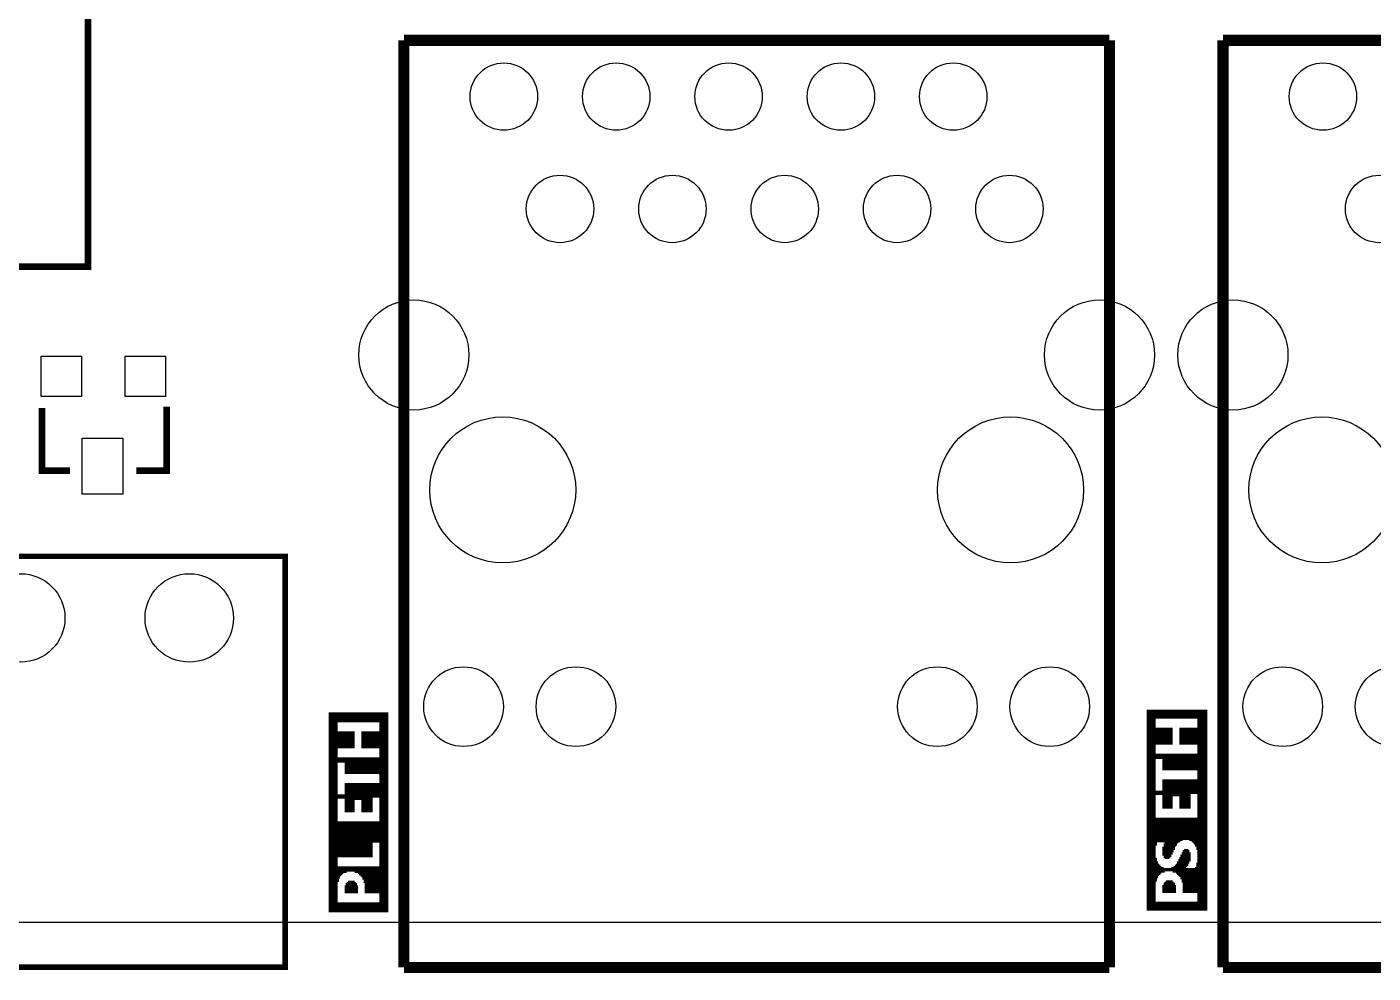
# Model space of a CAD drawing. Extents: x 4 to 274, y -3 to 190.
# Drawn here: x 149.14 to 179.57, y -2.41 to 18.97 of the extents above; entities that cross this region are included whole.
import ezdxf

# ---------------------------------------------------------------- set-up
doc = ezdxf.new("R2010")
doc.units = 0
doc.header["$MEASUREMENT"] = 0
for name, color, linetype in [('BG_OUTLINE', 7, 'CONTINUOUS'), ('MA_PEN3', 231, 'CONTINUOUS'), ('PG_SILKSCREEN_TOP', 130, 'CONTINUOUS'), ('PIN_TOP', 140, 'CONTINUOUS')]:
    doc.layers.add(name, color=color, linetype=linetype)

msp = doc.modelspace()

# ---------------------------------------------------------------- linework, layer by layer
at = {"layer": 'BG_OUTLINE'}
msp.add_lwpolyline([(21.5138, -1.27), (21.5138, 168.7068), (271.5006, 168.7068), (271.5006, -1.27)], close=True, dxfattribs=at)
at = {"layer": 'MA_PEN3', "const_width": 0.0254}
for points in [[(155.973272, -1.03886), (155.973272, 3.48234)], [(155.998672, -1.03886), (155.998672, 3.48234)], [(156.024072, -1.03886), (156.024072, 3.48234)], [(156.049472, -1.03886), (156.049472, 3.48234)], [(156.074872, -1.03886), (156.074872, 3.48234)], [(156.100272, -1.03886), (156.100272, 3.48234)], [(156.125672, -1.03886), (156.125672, 3.48234)], [(156.151072, -1.03886), (156.151072, 3.48234)], [(156.176472, 3.25374), (156.176472, 3.48234)], [(156.201872, 3.25374), (156.201872, 3.48234)], [(156.227272, 3.25374), (156.227272, 3.48234)], [(156.252672, 3.25374), (156.252672, 3.48234)], [(156.278072, 3.25374), (156.278072, 3.48234)], [(156.303472, 3.25374), (156.303472, 3.48234)], [(156.328872, 3.25374), (156.328872, 3.48234)], [(156.354272, 3.25374), (156.354272, 3.48234)], [(156.379672, 3.25374), (156.379672, 3.48234)], [(156.405072, 3.25374), (156.405072, 3.48234)], [(156.430472, 3.25374), (156.430472, 3.48234)], [(156.455872, 3.25374), (156.455872, 3.48234)], [(156.481272, 3.25374), (156.481272, 3.48234)], [(156.506672, 3.25374), (156.506672, 3.48234)], [(156.532072, 3.25374), (156.532072, 3.48234)], [(156.557472, 3.25374), (156.557472, 3.48234)], [(156.582872, 3.25374), (156.582872, 3.48234)], [(156.608272, 3.25374), (156.608272, 3.48234)], [(156.633672, 3.25374), (156.633672, 3.48234)], [(156.659072, 3.25374), (156.659072, 3.48234)], [(156.684472, 3.25374), (156.684472, 3.48234)], [(156.709872, 3.25374), (156.709872, 3.48234)], [(156.735272, 3.25374), (156.735272, 3.48234)], [(156.760672, 3.25374), (156.760672, 3.48234)], [(156.786072, 3.25374), (156.786072, 3.48234)], [(156.811472, 3.25374), (156.811472, 3.48234)], [(156.836872, 3.25374), (156.836872, 3.48234)], [(156.862272, 3.25374), (156.862272, 3.48234)], [(156.887672, 3.25374), (156.887672, 3.48234)], [(156.913072, 3.25374), (156.913072, 3.48234)], [(156.938472, 3.25374), (156.938472, 3.48234)], [(156.963872, 3.25374), (156.963872, 3.48234)], [(156.989272, 3.25374), (156.989272, 3.48234)], [(157.014672, 3.25374), (157.014672, 3.48234)], [(157.040072, 3.25374), (157.040072, 3.48234)], [(157.065472, 3.25374), (157.065472, 3.48234)], [(157.090872, 3.25374), (157.090872, 3.48234)], [(157.116272, -1.03886), (157.116272, 3.48234)], [(157.141672, -1.03886), (157.141672, 3.48234)], [(157.167072, -1.03886), (157.167072, 3.48234)], [(157.192472, -1.03886), (157.192472, 3.48234)], [(157.217872, -1.03886), (157.217872, 3.48234)], [(157.243272, -1.03886), (157.243272, 3.48234)], [(157.268672, -1.03886), (157.268672, 3.48234)], [(157.294072, -1.03886), (157.294072, 3.48234)], [(174.464472, -1.00584), (174.464472, 3.54076)], [(174.489872, -1.00584), (174.489872, 3.54076)], [(174.515272, -1.00584), (174.515272, 3.54076)], [(174.540672, -1.00584), (174.540672, 3.54076)], [(174.566072, -1.00584), (174.566072, 3.54076)], [(174.591472, -1.00584), (174.591472, 3.54076)], [(174.616872, -1.00584), (174.616872, 3.54076)], [(174.642272, -1.00584), (174.642272, 3.54076)], [(174.667672, 3.33756), (174.667672, 3.54076)], [(174.693072, 3.33756), (174.693072, 3.54076)], [(174.718472, 3.33756), (174.718472, 3.54076)], [(174.743872, 3.33756), (174.743872, 3.54076)], [(174.769272, 3.33756), (174.769272, 3.54076)], [(174.794672, 3.33756), (174.794672, 3.54076)], [(174.820072, 3.33756), (174.820072, 3.54076)], [(174.845472, 3.33756), (174.845472, 3.54076)], [(174.870872, 3.33756), (174.870872, 3.54076)], [(174.896272, 3.33756), (174.896272, 3.54076)], [(174.921672, 3.33756), (174.921672, 3.54076)], [(174.947072, 3.33756), (174.947072, 3.54076)], [(174.972472, 3.33756), (174.972472, 3.54076)], [(174.997872, 3.33756), (174.997872, 3.54076)], [(175.023272, 3.33756), (175.023272, 3.54076)], [(175.048672, 3.33756), (175.048672, 3.54076)], [(175.074072, 3.33756), (175.074072, 3.54076)], [(175.099472, 3.33756), (175.099472, 3.54076)], [(175.124872, 3.33756), (175.124872, 3.54076)], [(175.150272, 3.33756), (175.150272, 3.54076)], [(175.175672, 3.33756), (175.175672, 3.54076)], [(175.201072, 3.33756), (175.201072, 3.54076)], [(175.226472, 3.33756), (175.226472, 3.54076)], [(175.251872, 3.33756), (175.251872, 3.54076)], [(175.277272, 3.33756), (175.277272, 3.54076)], [(175.302672, 3.33756), (175.302672, 3.54076)], [(175.328072, 3.33756), (175.328072, 3.54076)], [(175.353472, 3.33756), (175.353472, 3.54076)], [(175.378872, 3.33756), (175.378872, 3.54076)], [(175.404272, 3.33756), (175.404272, 3.54076)], [(175.429672, 3.33756), (175.429672, 3.54076)], [(175.455072, 3.33756), (175.455072, 3.54076)], [(175.480472, 3.33756), (175.480472, 3.54076)], [(175.505872, 3.33756), (175.505872, 3.54076)], [(175.531272, 3.33756), (175.531272, 3.54076)], [(175.556672, 3.33756), (175.556672, 3.54076)], [(175.582072, 3.33756), (175.582072, 3.54076)], [(175.607472, -1.00584), (175.607472, 3.54076)], [(175.632872, -1.00584), (175.632872, 3.54076)], [(175.658272, -1.00584), (175.658272, 3.54076)], [(175.683672, -1.00584), (175.683672, 3.54076)], [(175.709072, -1.00584), (175.709072, 3.54076)], [(175.734472, -1.00584), (175.734472, 3.54076)], [(175.759872, -1.00584), (175.759872, 3.54076)], [(175.785272, -1.00584), (175.785272, 3.54076)], [(175.810672, -1.00584), (175.810672, 3.54076)], [(156.176472, 2.66954), (156.176472, 3.05054)], [(156.201872, 2.66954), (156.201872, 3.05054)], [(156.227272, 2.66954), (156.227272, 3.05054)], [(156.252672, 2.66954), (156.252672, 3.05054)], [(156.278072, 2.66954), (156.278072, 3.05054)], [(156.303472, 2.66954), (156.303472, 3.05054)], [(156.328872, 2.66954), (156.328872, 3.05054)], [(156.354272, 2.66954), (156.354272, 3.05054)], [(156.379672, 2.66954), (156.379672, 3.05054)], [(156.405072, 2.66954), (156.405072, 3.05054)], [(156.430472, 2.66954), (156.430472, 3.05054)], [(156.455872, 2.66954), (156.455872, 3.05054)], [(156.481272, 2.66954), (156.481272, 3.05054)], [(156.506672, 2.66954), (156.506672, 3.05054)], [(156.532072, 2.66954), (156.532072, 3.05054)], [(156.709872, 2.66954), (156.709872, 3.05054)], [(156.735272, 2.66954), (156.735272, 3.05054)], [(156.760672, 2.66954), (156.760672, 3.05054)], [(156.786072, 2.66954), (156.786072, 3.05054)], [(156.811472, 2.66954), (156.811472, 3.05054)], [(156.836872, 2.66954), (156.836872, 3.05054)], [(156.862272, 2.66954), (156.862272, 3.05054)], [(156.887672, 2.66954), (156.887672, 3.05054)], [(156.913072, 2.66954), (156.913072, 3.05054)], [(156.938472, 2.66954), (156.938472, 3.05054)], [(156.963872, 2.66954), (156.963872, 3.05054)], [(156.989272, 2.66954), (156.989272, 3.05054)], [(157.014672, 2.66954), (157.014672, 3.05054)], [(157.040072, 2.66954), (157.040072, 3.05054)], [(157.065472, 2.66954), (157.065472, 3.05054)], [(157.090872, 2.66954), (157.090872, 3.05054)], [(174.667672, 2.75336), (174.667672, 3.13436)], [(174.693072, 2.75336), (174.693072, 3.13436)], [(174.718472, 2.75336), (174.718472, 3.13436)], [(174.743872, 2.75336), (174.743872, 3.13436)], [(174.769272, 2.75336), (174.769272, 3.13436)], [(174.794672, 2.75336), (174.794672, 3.13436)], [(174.820072, 2.75336), (174.820072, 3.13436)], [(174.845472, 2.75336), (174.845472, 3.13436)], [(174.870872, 2.75336), (174.870872, 3.13436)], [(174.896272, 2.75336), (174.896272, 3.13436)], [(174.921672, 2.75336), (174.921672, 3.13436)], [(174.947072, 2.75336), (174.947072, 3.13436)], [(174.972472, 2.75336), (174.972472, 3.13436)], [(174.997872, 2.75336), (174.997872, 3.13436)], [(175.023272, 2.75336), (175.023272, 3.13436)], [(175.201072, 2.75336), (175.201072, 3.13436)], [(175.226472, 2.75336), (175.226472, 3.13436)], [(175.251872, 2.75336), (175.251872, 3.13436)], [(175.277272, 2.75336), (175.277272, 3.13436)], [(175.302672, 2.75336), (175.302672, 3.13436)], [(175.328072, 2.75336), (175.328072, 3.13436)], [(175.353472, 2.75336), (175.353472, 3.13436)], [(175.378872, 2.75336), (175.378872, 3.13436)], [(175.404272, 2.75336), (175.404272, 3.13436)], [(175.429672, 2.75336), (175.429672, 3.13436)], [(175.455072, 2.75336), (175.455072, 3.13436)], [(175.480472, 2.75336), (175.480472, 3.13436)], [(175.505872, 2.75336), (175.505872, 3.13436)], [(175.531272, 2.75336), (175.531272, 3.13436)], [(175.556672, 2.75336), (175.556672, 3.13436)], [(175.582072, 2.75336), (175.582072, 3.13436)], [(156.176472, 2.33934), (156.176472, 2.46634)], [(156.201872, 2.33934), (156.201872, 2.46634)], [(156.227272, 2.33934), (156.227272, 2.46634)], [(156.252672, 2.33934), (156.252672, 2.46634)], [(156.278072, 2.33934), (156.278072, 2.46634)], [(156.303472, 2.33934), (156.303472, 2.46634)], [(156.328872, 2.08534), (156.328872, 2.46634)], [(156.354272, 2.08534), (156.354272, 2.46634)], [(156.379672, 2.08534), (156.379672, 2.46634)], [(156.405072, 2.08534), (156.405072, 2.46634)], [(156.430472, 2.08534), (156.430472, 2.46634)], [(156.455872, 2.08534), (156.455872, 2.46634)], [(156.481272, 2.08534), (156.481272, 2.46634)], [(156.506672, 2.08534), (156.506672, 2.46634)], [(156.532072, 2.08534), (156.532072, 2.46634)], [(156.557472, 2.08534), (156.557472, 2.46634)], [(156.582872, 2.08534), (156.582872, 2.46634)], [(156.608272, 2.08534), (156.608272, 2.46634)], [(156.633672, 2.08534), (156.633672, 2.46634)], [(156.659072, 2.08534), (156.659072, 2.46634)], [(156.684472, 2.08534), (156.684472, 2.46634)], [(156.709872, 2.08534), (156.709872, 2.46634)], [(156.735272, 2.08534), (156.735272, 2.46634)], [(156.760672, 2.08534), (156.760672, 2.46634)], [(156.786072, 2.08534), (156.786072, 2.46634)], [(156.811472, 2.08534), (156.811472, 2.46634)], [(156.836872, 2.08534), (156.836872, 2.46634)], [(156.862272, 2.08534), (156.862272, 2.46634)], [(156.887672, 2.08534), (156.887672, 2.46634)], [(156.913072, 2.08534), (156.913072, 2.46634)], [(156.938472, 2.08534), (156.938472, 2.46634)], [(156.963872, 2.08534), (156.963872, 2.46634)], [(156.989272, 2.08534), (156.989272, 2.46634)], [(157.014672, 2.08534), (157.014672, 2.46634)], [(157.040072, 2.08534), (157.040072, 2.46634)], [(157.065472, 2.08534), (157.065472, 2.46634)], [(157.090872, 2.08534), (157.090872, 2.46634)], [(174.667672, 2.42316), (174.667672, 2.55016)], [(174.693072, 2.42316), (174.693072, 2.55016)], [(174.718472, 2.42316), (174.718472, 2.55016)], [(174.743872, 2.42316), (174.743872, 2.55016)], [(174.769272, 2.42316), (174.769272, 2.55016)], [(174.794672, 2.42316), (174.794672, 2.55016)], [(174.820072, 2.16916), (174.820072, 2.55016)], [(174.845472, 2.16916), (174.845472, 2.55016)], [(174.870872, 2.16916), (174.870872, 2.55016)], [(174.896272, 2.16916), (174.896272, 2.55016)], [(174.921672, 2.16916), (174.921672, 2.55016)], [(174.947072, 2.16916), (174.947072, 2.55016)], [(174.972472, 2.16916), (174.972472, 2.55016)], [(174.997872, 2.16916), (174.997872, 2.55016)], [(175.023272, 2.16916), (175.023272, 2.55016)], [(175.048672, 2.16916), (175.048672, 2.55016)], [(175.074072, 2.16916), (175.074072, 2.55016)], [(175.099472, 2.16916), (175.099472, 2.55016)], [(175.124872, 2.16916), (175.124872, 2.55016)], [(175.150272, 2.16916), (175.150272, 2.55016)], [(175.175672, 2.16916), (175.175672, 2.55016)], [(175.201072, 2.16916), (175.201072, 2.55016)], [(175.226472, 2.16916), (175.226472, 2.55016)], [(175.251872, 2.16916), (175.251872, 2.55016)], [(175.277272, 2.16916), (175.277272, 2.55016)], [(175.302672, 2.16916), (175.302672, 2.55016)], [(175.328072, 2.16916), (175.328072, 2.55016)], [(175.353472, 2.16916), (175.353472, 2.55016)], [(175.378872, 2.16916), (175.378872, 2.55016)], [(175.404272, 2.16916), (175.404272, 2.55016)], [(175.429672, 2.16916), (175.429672, 2.55016)], [(175.455072, 2.16916), (175.455072, 2.55016)], [(175.480472, 2.16916), (175.480472, 2.55016)], [(175.505872, 2.16916), (175.505872, 2.55016)], [(175.531272, 2.16916), (175.531272, 2.55016)], [(175.556672, 2.16916), (175.556672, 2.55016)], [(175.582072, 2.16916), (175.582072, 2.55016)], [(156.328872, 1.22174), (156.328872, 1.88214)], [(156.354272, 1.22174), (156.354272, 1.88214)], [(156.379672, 1.22174), (156.379672, 1.88214)], [(156.405072, 1.22174), (156.405072, 1.88214)], [(156.430472, 1.22174), (156.430472, 1.88214)], [(156.455872, 1.22174), (156.455872, 1.88214)], [(156.481272, 1.22174), (156.481272, 1.88214)], [(156.506672, 1.22174), (156.506672, 1.88214)], [(156.532072, 1.22174), (156.532072, 1.88214)], [(156.557472, 1.50114), (156.557472, 1.88214)], [(156.582872, 1.50114), (156.582872, 1.88214)], [(156.608272, 1.50114), (156.608272, 1.88214)], [(156.633672, 1.50114), (156.633672, 1.88214)], [(156.659072, 1.50114), (156.659072, 1.88214)], [(156.684472, 1.50114), (156.684472, 1.88214)], [(156.709872, 1.22174), (156.709872, 1.88214)], [(156.735272, 1.22174), (156.735272, 1.88214)], [(156.760672, 1.22174), (156.760672, 1.88214)], [(156.786072, 1.22174), (156.786072, 1.88214)], [(156.811472, 1.22174), (156.811472, 1.88214)], [(156.836872, 1.22174), (156.836872, 1.88214)], [(156.862272, 1.22174), (156.862272, 1.88214)], [(156.887672, 1.22174), (156.887672, 1.88214)], [(156.913072, 1.22174), (156.913072, 1.88214)], [(156.938472, 1.22174), (156.938472, 1.88214)], [(156.963872, 1.55194), (156.963872, 1.88214)], [(156.989272, 1.55194), (156.989272, 1.88214)], [(157.014672, 1.55194), (157.014672, 1.88214)], [(157.040072, 1.55194), (157.040072, 1.88214)], [(157.065472, 1.55194), (157.065472, 1.88214)], [(157.090872, 1.55194), (157.090872, 1.88214)], [(174.820072, 1.30556), (174.820072, 1.96596)], [(174.845472, 1.30556), (174.845472, 1.96596)], [(174.870872, 1.30556), (174.870872, 1.96596)], [(174.896272, 1.30556), (174.896272, 1.96596)], [(174.921672, 1.30556), (174.921672, 1.96596)], [(174.947072, 1.30556), (174.947072, 1.96596)], [(174.972472, 1.30556), (174.972472, 1.96596)], [(174.997872, 1.30556), (174.997872, 1.96596)], [(175.023272, 1.30556), (175.023272, 1.96596)], [(175.048672, 1.58496), (175.048672, 1.96596)], [(175.074072, 1.58496), (175.074072, 1.96596)], [(175.099472, 1.58496), (175.099472, 1.96596)], [(175.124872, 1.58496), (175.124872, 1.96596)], [(175.150272, 1.58496), (175.150272, 1.96596)], [(175.175672, 1.58496), (175.175672, 1.96596)], [(175.201072, 1.30556), (175.201072, 1.96596)], [(175.226472, 1.30556), (175.226472, 1.96596)], [(175.251872, 1.30556), (175.251872, 1.96596)], [(175.277272, 1.30556), (175.277272, 1.96596)], [(175.302672, 1.30556), (175.302672, 1.96596)], [(175.328072, 1.30556), (175.328072, 1.96596)], [(175.353472, 1.30556), (175.353472, 1.96596)], [(175.378872, 1.30556), (175.378872, 1.96596)], [(175.404272, 1.30556), (175.404272, 1.96596)], [(175.429672, 1.30556), (175.429672, 1.96596)], [(175.455072, 1.63576), (175.455072, 1.96596)], [(175.480472, 1.63576), (175.480472, 1.96596)], [(175.505872, 1.63576), (175.505872, 1.96596)], [(175.531272, 1.63576), (175.531272, 1.96596)], [(175.556672, 1.63576), (175.556672, 1.96596)], [(175.582072, 1.63576), (175.582072, 1.96596)], [(156.176472, 1.52654), (156.176472, 1.62814)], [(156.201872, 1.52654), (156.201872, 1.62814)], [(156.227272, 1.52654), (156.227272, 1.62814)], [(156.252672, 1.52654), (156.252672, 1.62814)], [(156.278072, 1.52654), (156.278072, 1.62814)], [(156.303472, 1.52654), (156.303472, 1.62814)], [(174.667672, 1.61036), (174.667672, 1.71196)], [(174.693072, 1.61036), (174.693072, 1.71196)], [(174.718472, 1.61036), (174.718472, 1.71196)], [(174.743872, 1.61036), (174.743872, 1.71196)], [(174.769272, 1.61036), (174.769272, 1.71196)], [(174.794672, 1.61036), (174.794672, 1.71196)], [(156.176472, 0.20574), (156.176472, 1.01854)], [(156.201872, 0.20574), (156.201872, 1.01854)], [(156.227272, 0.20574), (156.227272, 1.01854)], [(156.252672, 0.20574), (156.252672, 1.01854)], [(156.278072, 0.20574), (156.278072, 1.01854)], [(156.303472, 0.20574), (156.303472, 1.01854)], [(156.328872, 0.20574), (156.328872, 1.01854)], [(156.354272, 0.20574), (156.354272, 1.01854)], [(156.379672, 0.20574), (156.379672, 1.01854)], [(156.405072, 0.20574), (156.405072, 1.01854)], [(156.430472, 0.20574), (156.430472, 1.01854)], [(156.455872, 0.20574), (156.455872, 1.01854)], [(156.481272, 0.20574), (156.481272, 1.01854)], [(156.506672, 0.20574), (156.506672, 1.01854)], [(156.532072, 0.20574), (156.532072, 1.01854)], [(156.557472, 0.20574), (156.557472, 1.01854)], [(156.582872, 0.20574), (156.582872, 1.01854)], [(156.608272, 0.20574), (156.608272, 1.01854)], [(156.633672, 0.20574), (156.633672, 1.01854)], [(156.659072, 0.20574), (156.659072, 1.01854)], [(156.684472, 0.20574), (156.684472, 1.01854)], [(156.709872, 0.20574), (156.709872, 1.01854)], [(156.735272, 0.20574), (156.735272, 1.01854)], [(156.760672, 0.20574), (156.760672, 1.01854)], [(156.786072, 0.20574), (156.786072, 1.01854)], [(156.811472, 0.20574), (156.811472, 1.01854)], [(156.836872, 0.20574), (156.836872, 1.01854)], [(156.862272, 0.20574), (156.862272, 1.01854)], [(156.887672, 0.20574), (156.887672, 1.01854)], [(156.913072, 0.20574), (156.913072, 1.01854)], [(156.938472, 0.20574), (156.938472, 1.01854)], [(156.963872, 0.53594), (156.963872, 1.01854)], [(156.989272, 0.53594), (156.989272, 1.01854)], [(157.014672, 0.53594), (157.014672, 1.01854)], [(157.040072, 0.53594), (157.040072, 1.01854)], [(157.065472, 0.53594), (157.065472, 1.01854)], [(157.090872, 0.53594), (157.090872, 1.01854)], [(174.667672, 0.46736), (174.667672, 1.10236)], [(174.693072, 0.54356), (174.693072, 1.10236)], [(174.718472, 0.54356), (174.718472, 1.10236)], [(174.743872, 0.54356), (174.743872, 1.10236)], [(174.769272, 0.54356), (174.769272, 1.10236)], [(174.794672, 0.54356), (174.794672, 1.10236)], [(174.820072, 0.54356), (174.820072, 1.10236)], [(174.845472, 0.54356), (174.845472, 1.10236)], [(174.870872, 0.16256), (174.870872, 1.10236)], [(174.896272, 0.16256), (174.896272, 1.10236)], [(174.921672, 0.16256), (174.921672, 1.10236)], [(174.947072, 0.16256), (174.947072, 1.10236)], [(174.972472, 0.18796), (174.972472, 1.10236)], [(174.997872, 0.21336), (174.997872, 1.10236)], [(175.023272, 0.26416), (175.023272, 1.10236)], [(175.048672, 0.31496), (175.048672, 1.10236)], [(175.074072, 0.36576), (175.074072, 1.10236)], [(175.099472, 0.44196), (175.099472, 1.10236)], [(175.124872, 0.46736), (175.124872, 1.10236)], [(175.150272, 0.51816), (175.150272, 1.10236)], [(175.175672, 0.54356), (175.175672, 1.10236)], [(175.201072, 0.54356), (175.201072, 1.10236)], [(175.226472, 0.56896), (175.226472, 1.10236)], [(175.251872, 0.56896), (175.251872, 1.10236)], [(175.277272, 0.59436), (175.277272, 1.10236)], [(175.302672, 0.59436), (175.302672, 1.10236)], [(175.328072, 0.59436), (175.328072, 1.10236)], [(175.353472, 0.59436), (175.353472, 1.10236)], [(175.378872, 0.59436), (175.378872, 1.10236)], [(175.404272, 0.59436), (175.404272, 1.10236)], [(175.429672, 0.56896), (175.429672, 1.10236)], [(175.455072, 0.56896), (175.455072, 1.10236)], [(175.480472, 0.54356), (175.480472, 1.10236)], [(175.505872, 0.51816), (175.505872, 1.10236)], [(175.531272, 0.49276), (175.531272, 1.10236)], [(175.556672, 0.44196), (175.556672, 1.10236)], [(175.582072, 0.36576), (175.582072, 1.10236)], [(174.820072, 0.23876), (174.820072, 0.44196)], [(174.845472, 0.18796), (174.845472, 0.51816)], [(175.251872, -0.37084), (175.251872, 0.31496)], [(175.277272, -0.59944), (175.277272, 0.36576)], [(175.302672, -0.59944), (175.302672, 0.39116)], [(175.328072, -0.59944), (175.328072, 0.39116)], [(175.353472, -0.01524), (175.353472, 0.39116)], [(175.378872, 0.01016), (175.378872, 0.39116)], [(175.404272, 0.06096), (175.404272, 0.36576)], [(175.429672, 0.11176), (175.429672, 0.31496)], [(156.176472, -0.35306), (156.176472, 0.00254)], [(156.201872, -0.27686), (156.201872, 0.00254)], [(156.227272, -0.22606), (156.227272, 0.00254)], [(156.252672, -0.20066), (156.252672, 0.00254)], [(156.278072, -0.17526), (156.278072, 0.00254)], [(156.303472, -0.14986), (156.303472, 0.00254)], [(156.328872, -0.14986), (156.328872, 0.00254)], [(156.354272, -0.14986), (156.354272, 0.00254)], [(156.379672, -0.12446), (156.379672, 0.00254)], [(156.405072, -0.12446), (156.405072, 0.00254)], [(156.430472, -0.12446), (156.430472, 0.00254)], [(156.455872, -0.12446), (156.455872, 0.00254)], [(156.481272, -0.12446), (156.481272, 0.00254)], [(156.506672, -0.12446), (156.506672, 0.00254)], [(156.532072, -0.12446), (156.532072, 0.00254)], [(156.557472, -0.14986), (156.557472, 0.00254)], [(156.582872, -0.14986), (156.582872, 0.00254)], [(156.608272, -0.14986), (156.608272, 0.00254)], [(156.633672, -0.17526), (156.633672, 0.00254)], [(156.659072, -0.20066), (156.659072, 0.00254)], [(156.684472, -0.22606), (156.684472, 0.00254)], [(156.709872, -0.25146), (156.709872, 0.00254)], [(156.735272, -0.30226), (156.735272, 0.00254)], [(156.760672, -0.37846), (156.760672, 0.00254)], [(156.786072, -0.60706), (156.786072, 0.00254)], [(156.811472, -0.60706), (156.811472, 0.00254)], [(156.836872, -0.60706), (156.836872, 0.00254)], [(156.862272, -0.60706), (156.862272, 0.00254)], [(156.887672, -0.60706), (156.887672, 0.00254)], [(156.913072, -0.60706), (156.913072, 0.00254)], [(156.938472, -0.60706), (156.938472, 0.00254)], [(156.963872, -0.60706), (156.963872, 0.00254)], [(156.989272, -0.60706), (156.989272, 0.00254)], [(157.014672, -0.60706), (157.014672, 0.00254)], [(157.040072, -0.60706), (157.040072, 0.00254)], [(157.065472, -0.60706), (157.065472, 0.00254)], [(157.090872, -0.60706), (157.090872, 0.00254)], [(174.667672, -0.34544), (174.667672, 0.18796)], [(174.693072, -0.26924), (174.693072, 0.11176)], [(174.718472, -0.21844), (174.718472, 0.06096)], [(174.743872, -0.19304), (174.743872, 0.03556)], [(174.769272, -0.16764), (174.769272, 0.01016)], [(175.074072, -0.14224), (175.074072, 0.01016)], [(175.099472, -0.14224), (175.099472, 0.03556)], [(175.124872, -0.16764), (175.124872, 0.06096)], [(175.150272, -0.19304), (175.150272, 0.11176)], [(175.175672, -0.21844), (175.175672, 0.16256)], [(175.201072, -0.24384), (175.201072, 0.21336)], [(175.226472, -0.29464), (175.226472, 0.26416)], [(175.582072, -0.59944), (175.582072, 0.08636)], [(174.794672, -0.14224), (174.794672, -0.01524)], [(174.820072, -0.14224), (174.820072, -0.01524)], [(174.845472, -0.14224), (174.845472, -0.04064)], [(174.870872, -0.11684), (174.870872, -0.04064)], [(174.896272, -0.11684), (174.896272, -0.04064)], [(174.921672, -0.11684), (174.921672, -0.04064)], [(174.947072, -0.11684), (174.947072, -0.04064)], [(174.972472, -0.11684), (174.972472, -0.04064)], [(174.997872, -0.11684), (174.997872, -0.04064)], [(175.023272, -0.11684), (175.023272, -0.01524)], [(175.048672, -0.14224), (175.048672, -0.01524)], [(175.353472, -0.59944), (175.353472, -0.04064)], [(175.378872, -0.59944), (175.378872, -0.04064)], [(175.404272, -0.59944), (175.404272, -0.04064)], [(175.429672, -0.59944), (175.429672, -0.04064)], [(175.455072, -0.59944), (175.455072, -0.04064)], [(175.480472, -0.59944), (175.480472, -0.04064)], [(175.505872, -0.59944), (175.505872, -0.04064)], [(175.531272, -0.59944), (175.531272, -0.04064)], [(175.556672, -0.59944), (175.556672, -0.01524)], [(156.328872, -0.60706), (156.328872, -0.42926)], [(156.354272, -0.60706), (156.354272, -0.37846)], [(156.379672, -0.60706), (156.379672, -0.35306)], [(156.405072, -0.60706), (156.405072, -0.32766)], [(156.430472, -0.60706), (156.430472, -0.32766)], [(156.455872, -0.60706), (156.455872, -0.32766)], [(156.481272, -0.60706), (156.481272, -0.32766)], [(156.506672, -0.60706), (156.506672, -0.32766)], [(156.532072, -0.60706), (156.532072, -0.32766)], [(156.557472, -0.60706), (156.557472, -0.35306)], [(156.582872, -0.60706), (156.582872, -0.37846)], [(156.608272, -0.60706), (156.608272, -0.42926)], [(174.820072, -0.59944), (174.820072, -0.42164)], [(174.845472, -0.59944), (174.845472, -0.37084)], [(174.870872, -0.59944), (174.870872, -0.34544)], [(174.896272, -0.59944), (174.896272, -0.32004)], [(174.921672, -0.59944), (174.921672, -0.32004)], [(174.947072, -0.59944), (174.947072, -0.32004)], [(174.972472, -0.59944), (174.972472, -0.32004)], [(174.997872, -0.59944), (174.997872, -0.32004)], [(175.023272, -0.59944), (175.023272, -0.32004)], [(175.048672, -0.59944), (175.048672, -0.34544)], [(175.074072, -0.59944), (175.074072, -0.37084)], [(175.099472, -0.59944), (175.099472, -0.42164)], [(156.176472, -1.03886), (156.176472, -0.81026)], [(156.201872, -1.03886), (156.201872, -0.81026)], [(156.227272, -1.03886), (156.227272, -0.81026)], [(156.252672, -1.03886), (156.252672, -0.81026)], [(156.278072, -1.03886), (156.278072, -0.81026)], [(156.303472, -1.03886), (156.303472, -0.81026)], [(156.328872, -1.03886), (156.328872, -0.81026)], [(156.354272, -1.03886), (156.354272, -0.81026)], [(156.379672, -1.03886), (156.379672, -0.81026)], [(156.405072, -1.03886), (156.405072, -0.81026)], [(156.430472, -1.03886), (156.430472, -0.81026)], [(156.455872, -1.03886), (156.455872, -0.81026)], [(156.481272, -1.03886), (156.481272, -0.81026)], [(156.506672, -1.03886), (156.506672, -0.81026)], [(156.532072, -1.03886), (156.532072, -0.81026)], [(156.557472, -1.03886), (156.557472, -0.81026)], [(156.582872, -1.03886), (156.582872, -0.81026)], [(156.608272, -1.03886), (156.608272, -0.81026)], [(156.633672, -1.03886), (156.633672, -0.81026)], [(156.659072, -1.03886), (156.659072, -0.81026)], [(156.684472, -1.03886), (156.684472, -0.81026)], [(156.709872, -1.03886), (156.709872, -0.81026)], [(156.735272, -1.03886), (156.735272, -0.81026)], [(156.760672, -1.03886), (156.760672, -0.81026)], [(156.786072, -1.03886), (156.786072, -0.81026)], [(156.811472, -1.03886), (156.811472, -0.81026)], [(156.836872, -1.03886), (156.836872, -0.81026)], [(156.862272, -1.03886), (156.862272, -0.81026)], [(156.887672, -1.03886), (156.887672, -0.81026)], [(156.913072, -1.03886), (156.913072, -0.81026)], [(156.938472, -1.03886), (156.938472, -0.81026)], [(156.963872, -1.03886), (156.963872, -0.81026)], [(156.989272, -1.03886), (156.989272, -0.81026)], [(157.014672, -1.03886), (157.014672, -0.81026)], [(157.040072, -1.03886), (157.040072, -0.81026)], [(157.065472, -1.03886), (157.065472, -0.81026)], [(157.090872, -1.03886), (157.090872, -0.81026)], [(174.667672, -1.00584), (174.667672, -0.80264)], [(174.693072, -1.00584), (174.693072, -0.80264)], [(174.718472, -1.00584), (174.718472, -0.80264)], [(174.743872, -1.00584), (174.743872, -0.80264)], [(174.769272, -1.00584), (174.769272, -0.80264)], [(174.794672, -1.00584), (174.794672, -0.80264)], [(174.820072, -1.00584), (174.820072, -0.80264)], [(174.845472, -1.00584), (174.845472, -0.80264)], [(174.870872, -1.00584), (174.870872, -0.80264)], [(174.896272, -1.00584), (174.896272, -0.80264)], [(174.921672, -1.00584), (174.921672, -0.80264)], [(174.947072, -1.00584), (174.947072, -0.80264)], [(174.972472, -1.00584), (174.972472, -0.80264)], [(174.997872, -1.00584), (174.997872, -0.80264)], [(175.023272, -1.00584), (175.023272, -0.80264)], [(175.048672, -1.00584), (175.048672, -0.80264)], [(175.074072, -1.00584), (175.074072, -0.80264)], [(175.099472, -1.00584), (175.099472, -0.80264)], [(175.124872, -1.00584), (175.124872, -0.80264)], [(175.150272, -1.00584), (175.150272, -0.80264)], [(175.175672, -1.00584), (175.175672, -0.80264)], [(175.201072, -1.00584), (175.201072, -0.80264)], [(175.226472, -1.00584), (175.226472, -0.80264)], [(175.251872, -1.00584), (175.251872, -0.80264)], [(175.277272, -1.00584), (175.277272, -0.80264)], [(175.302672, -1.00584), (175.302672, -0.80264)], [(175.328072, -1.00584), (175.328072, -0.80264)], [(175.353472, -1.00584), (175.353472, -0.80264)], [(175.378872, -1.00584), (175.378872, -0.80264)], [(175.404272, -1.00584), (175.404272, -0.80264)], [(175.429672, -1.00584), (175.429672, -0.80264)], [(175.455072, -1.00584), (175.455072, -0.80264)], [(175.480472, -1.00584), (175.480472, -0.80264)], [(175.505872, -1.00584), (175.505872, -0.80264)], [(175.531272, -1.00584), (175.531272, -0.80264)], [(175.556672, -1.00584), (175.556672, -0.80264)], [(175.582072, -1.00584), (175.582072, -0.80264)]]:
    msp.add_lwpolyline(points, dxfattribs=at)
at = {"layer": 'PG_SILKSCREEN_TOP'}
for points, const_width in [([(150.51659, 31.857696), (150.51659, 13.557504), (143.516604, 13.557504), (143.516604, 31.857696), (150.51659, 31.857696)], 0.1524), ([(157.657292, 18.669), (157.657292, -2.286)], 0.254), ([(173.608492, 18.669), (157.657292, 18.669)], 0.254), ([(173.608492, -2.286), (173.608492, 18.669)], 0.254), ([(176.173892, 18.669), (176.173892, -2.286)], 0.254), ([(192.125092, 18.669), (176.173892, 18.669)], 0.254), ([(150.114, 8.9408), (149.479, 8.9408), (149.479, 10.3632)], 0.1524), ([(151.6126, 8.9408), (152.2984, 8.9408), (152.2984, 10.3886)], 0.1524), ([(154.973528, -2.280666), (131.589272, -2.280666), (131.589272, 7.00659), (154.973528, 7.00659), (154.973528, -2.280666)], 0.127), ([(157.657292, -2.286), (173.608492, -2.286)], 0.254), ([(176.173892, -2.286), (192.125092, -2.286)], 0.254)]:
    msp.add_lwpolyline(points, dxfattribs=dict(at, const_width=const_width))
at = {"layer": 'PIN_TOP'}
for points in [[(150.37308, 11.5316), (150.37308, 10.6172), (149.45868, 10.6172), (149.45868, 11.5316)], [(152.273, 11.5316), (152.273, 10.6172), (151.3586, 10.6172), (151.3586, 11.5316)], [(151.302974, 9.679432), (151.302974, 8.409432), (150.388574, 8.409432), (150.388574, 9.679432)]]:
    msp.add_lwpolyline(points, close=True, dxfattribs=at)
for centre, radius in [((159.917892, 17.399), 0.762), ((162.457892, 17.399), 0.762), ((164.997892, 17.399), 0.762), ((167.537892, 17.399), 0.762), ((170.077892, 17.399), 0.762), ((178.434492, 17.399), 0.762), ((161.187892, 14.859), 0.762), ((163.727892, 14.859), 0.762), ((166.267892, 14.859), 0.762), ((168.807892, 14.859), 0.762), ((171.347892, 14.859), 0.762), ((179.704492, 14.859), 0.762), ((157.883098, 11.559032), 1.2446), ((173.38294, 11.559032), 1.2446), ((176.399698, 11.559032), 1.2446), ((159.893, 8.509), 1.649984), ((171.373038, 8.509), 1.649984), ((178.4096, 8.509), 1.649984), ((148.9964, 5.6134), 0.999998), ((152.8064, 5.6134), 0.999998), ((159.008064, 3.609086), 0.900049), ((161.548064, 3.609086), 0.900049), ((169.717974, 3.609086), 0.900049), ((172.257974, 3.609086), 0.900049), ((177.524664, 3.609086), 0.900049), ((180.064664, 3.609086), 0.900049)]:
    msp.add_circle(centre, radius, dxfattribs=at)

doc.saveas('drawing.dxf')
